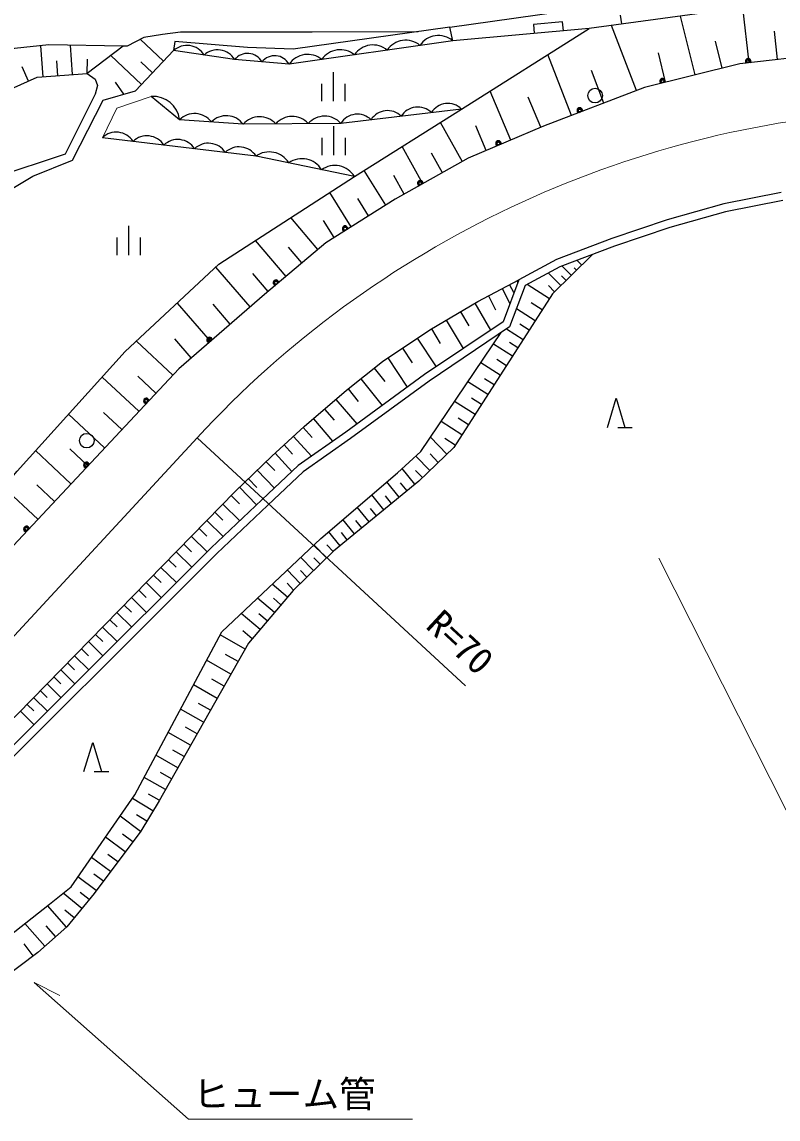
# Model space of a CAD drawing. Units: millimetres, scale not verified. Extents: x 40000 to 680000, y 20000 to 380000.
# Drawn here: x 248618 to 300347, y 246271 to 321302 of the extents above; entities that cross this region are included whole.
import ezdxf
from ezdxf.enums import TextEntityAlignment as Align

# ---------------------------------------------------------------- set-up
doc = ezdxf.new("R2010")
doc.units = ezdxf.units.MM
doc.header["$LTSCALE"] = 1000
for name, color, linetype, lineweight in [('M-BGD', 7, 'Continuous', 25), ('M-BMK', 2, 'Continuous', 13), ('M-STR-HTXT', 7, 'Continuous', 13), ('M-STR-STRC', 7, 'Continuous', 25)]:
    doc.layers.add(name, color=color, linetype=linetype, lineweight=lineweight)
doc.styles.add('ＭＳ ゴシック', font='')
doc.styles.get('ＭＳ ゴシック').set_extended_font_data('MS Gothic')

msp = doc.modelspace()

# ---------------------------------------------------------------- linework, layer by layer
at = {"layer": 'M-BGD'}
for p, q in [((298377, 318508), (297945, 322285)), ((285609, 321302), (283617, 321122)), ((285663, 320704), (285609, 321302)), ((289555, 321756), (289635, 321162)), ((294671, 317678), (293676, 321708)), ((283617, 321122), (283671, 320525)), ((290663, 316613), (288953, 321070)), ((300317, 318729), (300095, 320669)), ((250066, 317556), (249914, 319675)), ((252074, 317700), (251930, 319708)), ((258298, 318615), (256712, 320117)), ((296517, 318134), (296061, 319979)), ((256796, 317030), (254707, 319009)), ((286207, 314903), (284605, 319078)), ((292656, 317180), (292159, 319195)), ((249062, 317260), (248625, 318228)), ((251070, 317628), (250998, 318632)), ((253071, 317771), (253104, 318767)), ((257547, 317823), (256754, 318573)), ((269909, 317876), (269909, 315876)), ((288435, 315758), (287580, 317986)), ((255579, 316359), (255009, 317180)), ((269109, 317076), (269109, 315876)), ((270709, 317076), (270709, 315876)), ((282061, 313227), (280647, 316579)), ((284121, 314096), (283252, 316156)), ((278747, 311735), (277245, 314434)), ((269927, 314182), (269927, 312182)), ((280385, 312520), (279678, 314196)), ((269127, 313382), (269127, 312182)), ((270727, 313382), (270727, 312182)), ((276048, 310234), (274628, 312786)), ((277397, 310984), (276647, 312334)), ((273516, 308780), (272030, 311150)), ((274772, 309524), (274062, 310800)), ((271146, 307294), (269676, 309638)), ((272331, 308037), (271588, 309222)), ((268861, 305742), (267019, 307919)), ((269974, 306559), (269239, 307731)), ((255914, 307350), (255914, 305350)), ((255114, 306550), (255114, 305350)), ((256714, 306550), (256714, 305350)), ((266684, 303900), (264605, 306357)), ((267773, 304821), (266852, 305910)), ((286909, 304682), (286598, 304996)), ((264235, 301811), (261884, 304536)), ((265456, 302861), (264416, 304089)), ((285489, 303274), (284642, 304128)), ((285844, 303626), (285533, 303940)), ((286199, 303978), (285577, 304606)), ((286554, 304330), (286398, 304487)), ((281980, 303331), (282245, 302825)), ((282485, 303596), (282544, 303484)), ((284704, 302371), (283186, 303346)), ((285062, 302850), (284638, 303278)), ((280529, 302570), (281025, 301625)), ((281474, 303066), (282005, 302055)), ((261511, 299460), (259250, 302079)), ((262873, 300636), (261697, 301998)), ((279591, 302063), (280681, 300228)), ((283728, 300853), (282449, 301675)), ((284216, 301612), (283457, 302100)), ((277646, 300907), (278802, 298962)), ((278618, 301485), (279196, 300512)), ((276639, 300309), (277237, 299302)), ((282906, 299573), (281774, 300301)), ((283317, 300213), (282677, 300624)), ((258935, 297154), (256458, 299474)), ((260201, 298330), (259071, 299639)), ((275659, 299668), (276951, 297715)), ((274651, 299001), (275318, 297994)), ((282178, 298441), (280880, 299276)), ((282542, 299007), (281976, 299371)), ((273644, 298335), (274977, 296320)), ((281343, 297143), (280014, 297997)), ((281761, 297792), (281112, 298209)), ((272707, 297633), (273442, 296720)), ((256615, 294677), (254115, 297019)), ((257775, 295915), (256536, 297075)), ((271794, 296897), (273265, 295072)), ((280489, 295814), (279128, 296688)), ((280916, 296478), (280252, 296906)), ((270934, 296204), (271627, 295343)), ((270092, 295487), (271533, 293811)), ((279614, 294453), (278222, 295349)), ((280052, 295134), (279371, 295571)), ((288674, 293573), (289274, 295573)), ((289274, 295573), (289874, 293573)), ((254273, 292177), (251815, 294479)), ((255444, 293427), (254194, 294598)), ((268554, 294165), (269876, 292626)), ((269323, 294826), (269984, 294057)), ((279167, 293757), (278470, 294204)), ((267863, 293567), (268479, 292893)), ((278719, 293060), (277293, 293977)), ((289374, 293573), (290374, 293573)), ((267189, 292951), (268421, 291603)), ((277681, 291734), (276563, 292899)), ((278261, 292347), (277548, 292806)), ((251970, 289719), (249553, 291983)), ((253121, 290948), (251892, 292099)), ((266563, 292379), (267135, 291753)), ((265323, 291227), (265909, 290618)), ((265937, 291807), (267082, 290555)), ((276517, 290616), (275561, 291611)), ((277099, 291175), (276540, 291757)), ((264714, 290641), (265886, 289423)), ((275504, 289682), (274622, 290756)), ((276019, 290139), (275542, 290636)), ((250838, 288510), (249630, 289642)), ((264110, 290060), (264691, 289456)), ((274429, 288800), (273574, 289843)), ((274966, 289241), (274526, 289778)), ((249706, 287302), (247368, 289492)), ((262929, 288906), (263510, 288338)), ((263506, 289479), (264668, 288271)), ((273387, 287945), (272549, 288967)), ((273908, 288373), (273481, 288894)), ((262360, 288325), (263523, 287188)), ((261813, 287766), (262373, 287219)), ((272366, 287108), (271545, 288108)), ((272877, 287527), (272458, 288037)), ((260737, 286665), (261278, 286136)), ((261267, 287207), (262385, 286113)), ((271365, 286287), (270561, 287267)), ((271866, 286697), (271455, 287197)), ((260207, 286124), (261290, 285064)), ((270384, 285482), (269596, 286443)), ((270875, 285884), (270473, 286375)), ((259684, 285589), (260219, 285066)), ((269461, 284652), (268592, 285544)), ((269906, 285085), (269472, 285531)), ((258645, 284527), (259173, 284011)), ((259161, 285055), (260231, 284009)), ((268569, 283783), (267686, 284689)), ((269015, 284217), (268580, 284663)), ((258129, 283999), (259184, 282967)), ((267663, 282900), (266766, 283821)), ((268116, 283342), (267675, 283795)), ((257110, 282958), (258152, 281939)), ((257620, 283478), (258141, 282969)), ((267203, 282452), (266754, 282912)), ((256607, 282444), (257122, 281941)), ((266784, 281965), (265739, 282851)), ((255608, 281422), (256116, 280926)), ((256105, 281929), (257133, 280924)), ((265898, 280920), (264736, 281905)), ((266341, 281443), (265818, 281886)), ((255112, 280914), (256127, 279922)), ((264913, 279758), (263621, 280853)), ((265405, 280339), (264824, 280832)), ((254132, 279913), (255134, 278933)), ((254622, 280414), (255123, 279924)), ((253648, 279418), (254143, 278935)), ((263888, 278418), (262176, 279389)), ((264366, 279113), (263720, 279660)), ((252687, 278436), (253175, 277958)), ((253165, 278924), (254154, 277957)), ((252210, 277948), (253186, 276993)), ((262917, 276706), (261250, 277652)), ((263402, 277562), (262546, 278048)), ((251268, 276984), (252231, 276042)), ((251739, 277466), (252221, 276995)), ((250803, 276509), (251278, 276044)), ((262444, 275873), (261610, 276345)), ((249878, 275564), (250348, 275105)), ((250338, 276033), (251289, 275103)), ((261971, 275039), (260348, 275960)), ((248966, 274631), (249430, 274178)), ((249419, 275094), (250358, 274176)), ((261510, 274228), (260699, 274688)), ((248513, 274168), (249440, 273262)), ((261050, 273416), (259470, 274313)), ((260153, 271836), (258614, 272709)), ((260601, 272626), (259811, 273074)), ((252859, 270031), (253459, 272031)), ((253459, 272031), (254059, 270031)), ((259280, 270297), (257782, 271147)), ((259716, 271067), (258947, 271503)), ((253559, 270031), (254559, 270031)), ((258430, 268799), (256971, 269627)), ((258855, 269548), (258106, 269973)), ((257583, 267351), (256172, 268203)), ((258016, 268070), (257287, 268484)), ((256729, 265941), (255329, 266988)), ((257158, 266645), (256452, 267071)), ((256206, 265241), (255506, 265765)), ((255682, 264541), (254333, 265550)), ((254673, 263192), (253372, 264165)), ((255178, 263866), (254503, 264371)), ((253700, 261891), (252446, 262829)), ((254187, 262541), (253536, 263028)), ((252720, 260670), (251433, 261716)), ((253214, 261277), (252606, 261771)), ((251669, 259387), (250375, 260866)), ((252197, 260026), (251553, 260549)), ((250190, 258094), (248827, 259652)), ((250930, 258741), (250283, 259480)), ((249394, 257434), (248771, 258261))]:
    msp.add_line(p, q, dxfattribs=at)
at = {"layer": 'M-BGD', "lineweight": 13}
for p, q in [((255100, 315399), (257469, 316205)), ((254119, 313386), (255100, 315399))]:
    msp.add_line(p, q, dxfattribs=at)
at = {"layer": 'M-BGD'}
for points in [[(277895, 320942), (286811, 322203), (299438, 323705), (310884, 325601), (324441, 326781), (330343, 327032), (343292, 325959), (349302, 325923), (364969, 326781), (387612, 328105), (396296, 328749), (409066, 328632), (414145, 326164), (433381, 326942), (450734, 327837), (455017, 327896), (455017, 327419)], [(433403, 326159), (428060, 325899), (414149, 325100), (408877, 328066), (387480, 326904), (374326, 326218), (353287, 324835), (348888, 324620), (342592, 324906), (329357, 325836), (311471, 324227), (299345, 322474), (287434, 320864), (278087, 320021)], [(237987, 278344), (248288, 290586), (255690, 298758), (262093, 304731), (271365, 310731), (278691, 315344), (287434, 320864)], [(275720, 320637), (268482, 320595), (262097, 320595), (259468, 320595), (258238, 320452), (256966, 320245), (255806, 319657), (255551, 319647), (253071, 317771), (253628, 317390), (253787, 316961), (253628, 316356), (251579, 312269), (246738, 310671), (244043, 308191), (243405, 303165), (242660, 302873), (241229, 304614), (240466, 304900), (241301, 309717), (247435, 316525), (249653, 317527), (253071, 317771)], [(278087, 320021), (277895, 320942), (267163, 319439), (264051, 319547), (259079, 319976), (258985, 319341)], [(255551, 319647), (250460, 319733), (248099, 319482), (246382, 318874), (243950, 317300), (242376, 315798), (238548, 306104), (237797, 302670), (237618, 298735), (237046, 295373), (235794, 288505), (234649, 279133), (233970, 276736), (232970, 274821)], [(278087, 320021), (266891, 318411), (263171, 318733), (258985, 319341)], [(246882, 301187), (246346, 305556), (246760, 309196), (249367, 310754), (252086, 311851), (254168, 315953), (256378, 316589), (258985, 319341)], [(278691, 315344), (270440, 314367), (263749, 314313), (259408, 314615), (257469, 316205)], [(271365, 310731), (264632, 312126), (254119, 313386)], [(300565, 309628), (296634, 308861), (292771, 307780), (288971, 306492), (285187, 305046), (282612, 303662), (281531, 300801), (276169, 297188), (270768, 293253), (267513, 290964), (265474, 289032), (261575, 285348), (243320, 267166), (241744, 263197)], [(300663, 309087), (296761, 308325), (292933, 307254), (289158, 305975), (285417, 304544), (283054, 303275), (281983, 300443), (276485, 296737), (271088, 292806), (267862, 290537), (265852, 288633), (261958, 284953), (243789, 266857), (242179, 262801)], [(287619, 305386), (284926, 302716), (278166, 292200), (275775, 289905), (269933, 285111), (267166, 282417), (264114, 278816), (257997, 268037), (256745, 265962), (253562, 261705), (251701, 259416), (249698, 257663), (247087, 255696), (241078, 251046), (240114, 250863)], [(232565, 257897), (234440, 260657), (236300, 262875), (241821, 267781), (248307, 273958), (263212, 289196), (265716, 291604), (267934, 293631), (270819, 296112), (273275, 298091), (276518, 300237), (279809, 302193), (282612, 303662)], [(237880, 252945), (240082, 253073), (245304, 256888), (250503, 260966), (251982, 262158), (256346, 268454), (262284, 279591), (269056, 285982), (274303, 290465), (275900, 291920), (281406, 300054)]]:
    msp.add_lwpolyline(points, dxfattribs=at)
for centre in [(287830, 316265), (253053, 292667)]:
    msp.add_circle(centre, 500, dxfattribs=at)
for centre, radius, start, end in [((259907, 318330), 1368, 31.11279, 132.35287), ((272635, 318197), 1530, 50.48723, 145.87547), ((274875, 318519), 1530, 50.48723, 145.87547), ((277114, 318841), 1530, 50.48723, 145.87547), ((261999, 318026), 1368, 31.11279, 132.35287), ((264047, 318033), 1121, 28.70608, 141.40198), ((265907, 317872), 1121, 28.70608, 141.40198), ((268157, 317553), 1530, 50.48723, 145.87547), ((270396, 317875), 1530, 50.48723, 145.87547), ((257600, 314387), 1822, 7.18071, 94.13826), ((273631, 313910), 1329, 45.34411, 148.17163), ((275694, 314155), 1329, 45.34411, 148.17163), ((277757, 314399), 1329, 45.34411, 148.17163), ((260429, 313609), 1433, 36.64244, 135.39516), ((262599, 313458), 1433, 36.64244, 135.39516), ((264872, 313328), 1494, 42.16206, 138.75683), ((267102, 313346), 1494, 42.16206, 138.75683), ((269332, 313364), 1494, 42.16206, 138.75683), ((271569, 313666), 1329, 45.34411, 148.17163), ((255067, 312395), 1371, 32.60867, 133.72287), ((257169, 312143), 1371, 32.60867, 133.72287), ((259272, 311891), 1371, 32.60867, 133.72287), ((261374, 311639), 1371, 32.60867, 133.72287), ((263477, 311387), 1371, 32.60867, 133.72287), ((265538, 310852), 1563, 31.14963, 125.43808), ((267783, 310387), 1563, 31.14963, 125.43808), ((270027, 309922), 1563, 31.14963, 125.43808)]:
    msp.add_arc(centre, radius, start, end, dxfattribs=at)
msp.add_open_spline([(318879, 338126), (318755, 337261), (318721, 337017), (318665, 336301), (318607, 335563), (318618, 335146), (318593, 334405), (318577, 333917), (318717, 333616), (318558, 333154), (318416, 332743), (318260, 332526), (317949, 332223), (317625, 331907), (317404, 331750), (316984, 331580), (316321, 331310), (315904, 331282), (315195, 331186), (314306, 331066), (313802, 331040), (312906, 331007), (311817, 330968), (311205, 331068), (310116, 331043), (309500, 331029), (309157, 330996), (308542, 330972), (307340, 330923), (306665, 330940), (305465, 330864), (303616, 330747), (302577, 330670), (300744, 330399), (299242, 330177), (298399, 330045), (296916, 329720), (294526, 329196), (293217, 328777), (290835, 328217), (289403, 327881), (288589, 327744), (287151, 327430), (284677, 326891), (283290, 326591), (280819, 326035), (279477, 325733), (278730, 325541), (277385, 325248), (276312, 325015), (275705, 324907), (274631, 324676), (273302, 324390), (272581, 324097), (271233, 323925), (269873, 323751), (269098, 323742), (267727, 323746), (266285, 323750), (265472, 323801), (264043, 323996), (262995, 324140), (262436, 324374), (261396, 324569), (260213, 324790), (259548, 324904), (258355, 325069), (257296, 325217), (256701, 325283), (255637, 325391), (254325, 325524), (253592, 325703), (252274, 325677), (250836, 325650), (250023, 325521), (248626, 325177), (247252, 324838), (246522, 324494), (245228, 323925), (244152, 323452), (243562, 323153), (242545, 322565), (241290, 321840), (240546, 321482), (239397, 320598), (238817, 320152), (238431, 319940), (238002, 319346), (237486, 318632), (237278, 318166), (236965, 317343), (236659, 316541), (236588, 316058), (236356, 315232), (236040, 314103), (235894, 313462), (235570, 312335), (235138, 310835), (234872, 310003), (234425, 308508), (233824, 306496), (233570, 305342), (232887, 303357), (232487, 302194), (232177, 301574), (231742, 300423), (231421, 299576), (231136, 299129), (230955, 298241), (230804, 297500), (230777, 297065), (230812, 296310), (230875, 294958), (231107, 294219), (231277, 292876), (231400, 291899), (231457, 291350), (231563, 290372), (231665, 289436), (231840, 288916), (231814, 287975), (231797, 287383), (231724, 287052), (231599, 286473), (231494, 285989), (231419, 285719), (231241, 285257), (230938, 284469), (230632, 284089), (230275, 283325), (229939, 282605), (229771, 282193), (229453, 281465), (229142, 280754), (228941, 280366), (228666, 279641), (228368, 278856), (228254, 278397), (227986, 277602), (227737, 276860), (227672, 276415), (227342, 275706), (227128, 275245), (226984, 274991), (226663, 274597), (226281, 274129), (225999, 273924), (225518, 273560), (224922, 273108), (224532, 272935), (223908, 272522), (223262, 272095), (222860, 271907), (222263, 271413), (221973, 271174), (221849, 270999), (221583, 270734), (221318, 270468), (221169, 270320), (220904, 270054), (220643, 269792), (220561, 269710), (220237, 269383)], degree=3, knots=[0, 0, 0, 0, 1, 1, 1, 2, 2, 2, 3, 3, 3, 4, 4, 4, 5, 5, 5, 6, 6, 6, 7, 7, 7, 8, 8, 8, 9, 9, 9, 10, 10, 10, 11, 11, 11, 12, 12, 12, 13, 13, 13, 14, 14, 14, 15, 15, 15, 16, 16, 16, 17, 17, 17, 18, 18, 18, 19, 19, 19, 20, 20, 20, 21, 21, 21, 22, 22, 22, 23, 23, 23, 24, 24, 24, 25, 25, 25, 26, 26, 26, 27, 27, 27, 28, 28, 28, 29, 29, 29, 30, 30, 30, 31, 31, 31, 32, 32, 32, 33, 33, 33, 34, 34, 34, 35, 35, 35, 36, 36, 36, 37, 37, 37, 38, 38, 38, 39, 39, 39, 40, 40, 40, 41, 41, 41, 42, 42, 42, 43, 43, 43, 44, 44, 44, 45, 45, 45, 46, 46, 46, 47, 47, 47, 48, 48, 48, 49, 49, 49, 50, 50, 50, 51, 51, 51, 52, 52, 52, 53, 53, 53, 54, 54, 54, 54], dxfattribs=at)
at = {"layer": 'M-BMK'}
msp.add_line((230262, 260043), (260596, 292861), dxfattribs=at)
msp.add_arc((312000, 245346), 70000, 93.36196, 137.25176, dxfattribs=at)
at = {"layer": 'M-STR-HTXT'}
for p, q in [((260596, 292861), (278955, 275891)), ((292199, 284639), (305700, 257848)), ((249451, 255607), (251206, 254724))]:
    msp.add_line(p, q, dxfattribs=at)
msp.add_lwpolyline([(249451, 255607), (260016, 246271), (275331, 246271)], dxfattribs=at)
msp.add_arc((312000, 245346), 105000, 93.36196, 137.25176, dxfattribs=at)
at = {"layer": 'M-STR-STRC'}
msp.add_lwpolyline([(455059, 327183), (428064, 325597), (414167, 324846), (401397, 324148), (382885, 323102), (360913, 321814), (343609, 320929), (317452, 319722), (303367, 319078), (297733, 318434), (291214, 316824), (284292, 314168), (279141, 311995), (274151, 309178), (269403, 306200), (265218, 302659), (259342, 297589), (227010, 263073)], dxfattribs=at)
for centre in [(298297, 318612), (292445, 317244), (286781, 315244), (281217, 312993), (275864, 310274), (270728, 307164), (265998, 303467), (261448, 299554), (257126, 295387), (253024, 291008), (248922, 286629)]:
    msp.add_circle(centre, 100, dxfattribs=at)
for centre, radius, start, end in [((298297, 318612), 188, 329.6499, 223.3897), ((298297, 318612), 150, 317.92942, 235.11018), ((298297, 318612), 112, 276.51986, 276.51974), ((292445, 317244), 188, 336.99979, 230.73958), ((292445, 317244), 150, 325.27931, 242.46006), ((292445, 317244), 112, 283.86973, 283.86964), ((286781, 315244), 188, 344.12296, 237.86275), ((286781, 315244), 150, 332.40248, 249.58323), ((286781, 315244), 112, 290.99291, 290.9928), ((281217, 312993), 188, 346.00377, 239.74356), ((281217, 312993), 150, 334.28329, 251.46404), ((281217, 312993), 112, 292.87373, 292.8736), ((275864, 310274), 188, 352.57553, 246.31533), ((275864, 310274), 150, 340.85505, 258.03581), ((275864, 310274), 112, 299.44547, 299.44539), ((270728, 307164), 188, 355.22269, 248.96249), ((270728, 307164), 150, 343.50221, 260.68297), ((270728, 307164), 112, 302.09264, 302.09254), ((265998, 303467), 188, 3.36646, 257.10626), ((265998, 303467), 150, 351.64598, 268.82674), ((265998, 303467), 112, 310.23641, 310.23631), ((261448, 299554), 188, 3.92475, 257.66454), ((261448, 299554), 150, 352.20427, 269.38502), ((261448, 299554), 112, 310.79468, 310.7946), ((257126, 295387), 188, 10.0007, 263.74049), ((257126, 295387), 150, 358.28022, 275.46097), ((257126, 295387), 112, 316.87063, 316.87056), ((253024, 291008), 188, 10.0007, 263.74049), ((253024, 291008), 150, 358.28022, 275.46097), ((253024, 291008), 112, 316.87065, 316.87054), ((248922, 286629), 188, 10.0007, 263.74049), ((248922, 286629), 150, 358.28022, 275.46097), ((248922, 286629), 112, 316.87065, 316.87054)]:
    msp.add_arc(centre, radius, start, end, dxfattribs=at)

# ---------------------------------------------------------------- texts
at = {"layer": 'M-STR-HTXT', "style": 'ＭＳ ゴシック'}
msp.add_text('R=70', height=1833, rotation=317.252, dxfattribs=at).set_placement((275781, 279506), align=Align.BOTTOM_LEFT)
msp.add_text('ヒューム管', height=1833, dxfattribs=at).set_placement((260316, 246521), align=Align.BOTTOM_LEFT)

doc.saveas('drawing.dxf')
